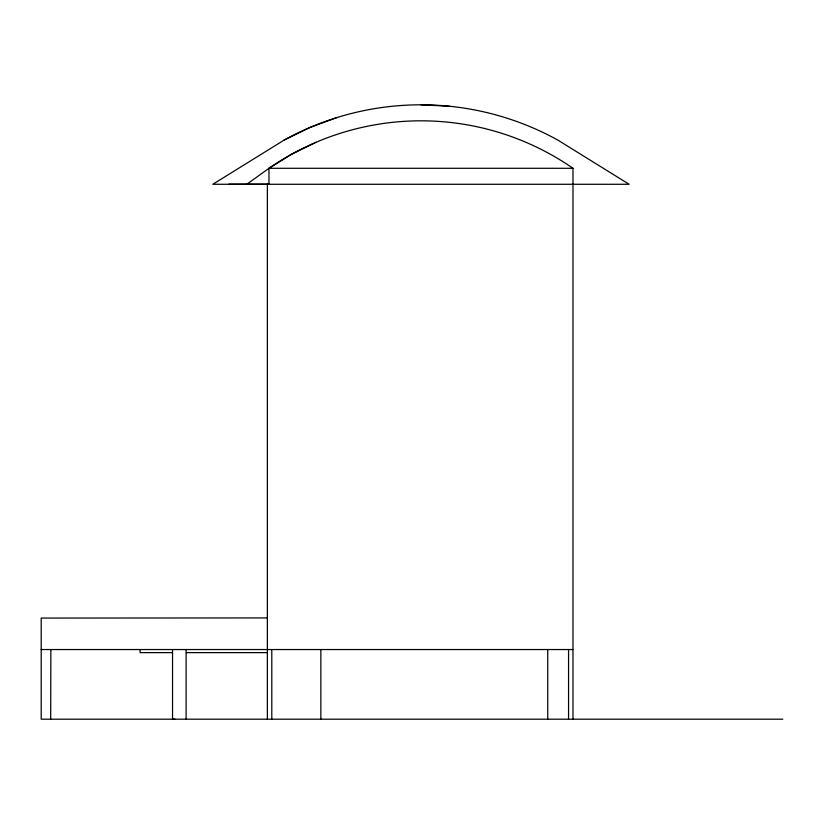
<?xml version="1.0" encoding="UTF-8"?>
<svg xmlns="http://www.w3.org/2000/svg" width="824" height="824" viewBox="0 0 824 824"><rect width="100%" height="100%" fill="white"/><g stroke="black" fill="none" stroke-linecap="round" stroke-linejoin="round"><path stroke-width="1.24" d="M246.912 184.174L268.974 168.292L291.871 154.088L316.076 142.274M284.126 140.08L212.839 184.277L629.124 184.277L557.827 140.08A283.116 283.116 0 0 0 284.126 140.08L309.793 127.555L336.583 117.678M267.367 617.928L41.2 618.072L41.2 719.197L782.8 719.197M228.845 184.174L268.974 184.174L268.974 168.292L572.989 168.292L572.989 719.197M41.2 649.539L572.989 649.539M172.237 652.629L140.09 652.629L140.09 649.539M186.379 652.629L267.367 652.629M174.884 719.197L172.546 719.197L172.546 649.539M50.686 719.187L50.861 649.539M420.982 104.803L449.502 106.245M568.56 649.539L568.56 719.197M547.733 649.539L547.733 719.197M320.855 649.539L320.855 719.197M271.796 649.539L271.796 719.197M267.367 184.174L267.367 719.197M186.111 649.539L186.111 719.187M268.974 168.292A267.11 267.11 0 0 1 572.989 168.292"/></g></svg>
